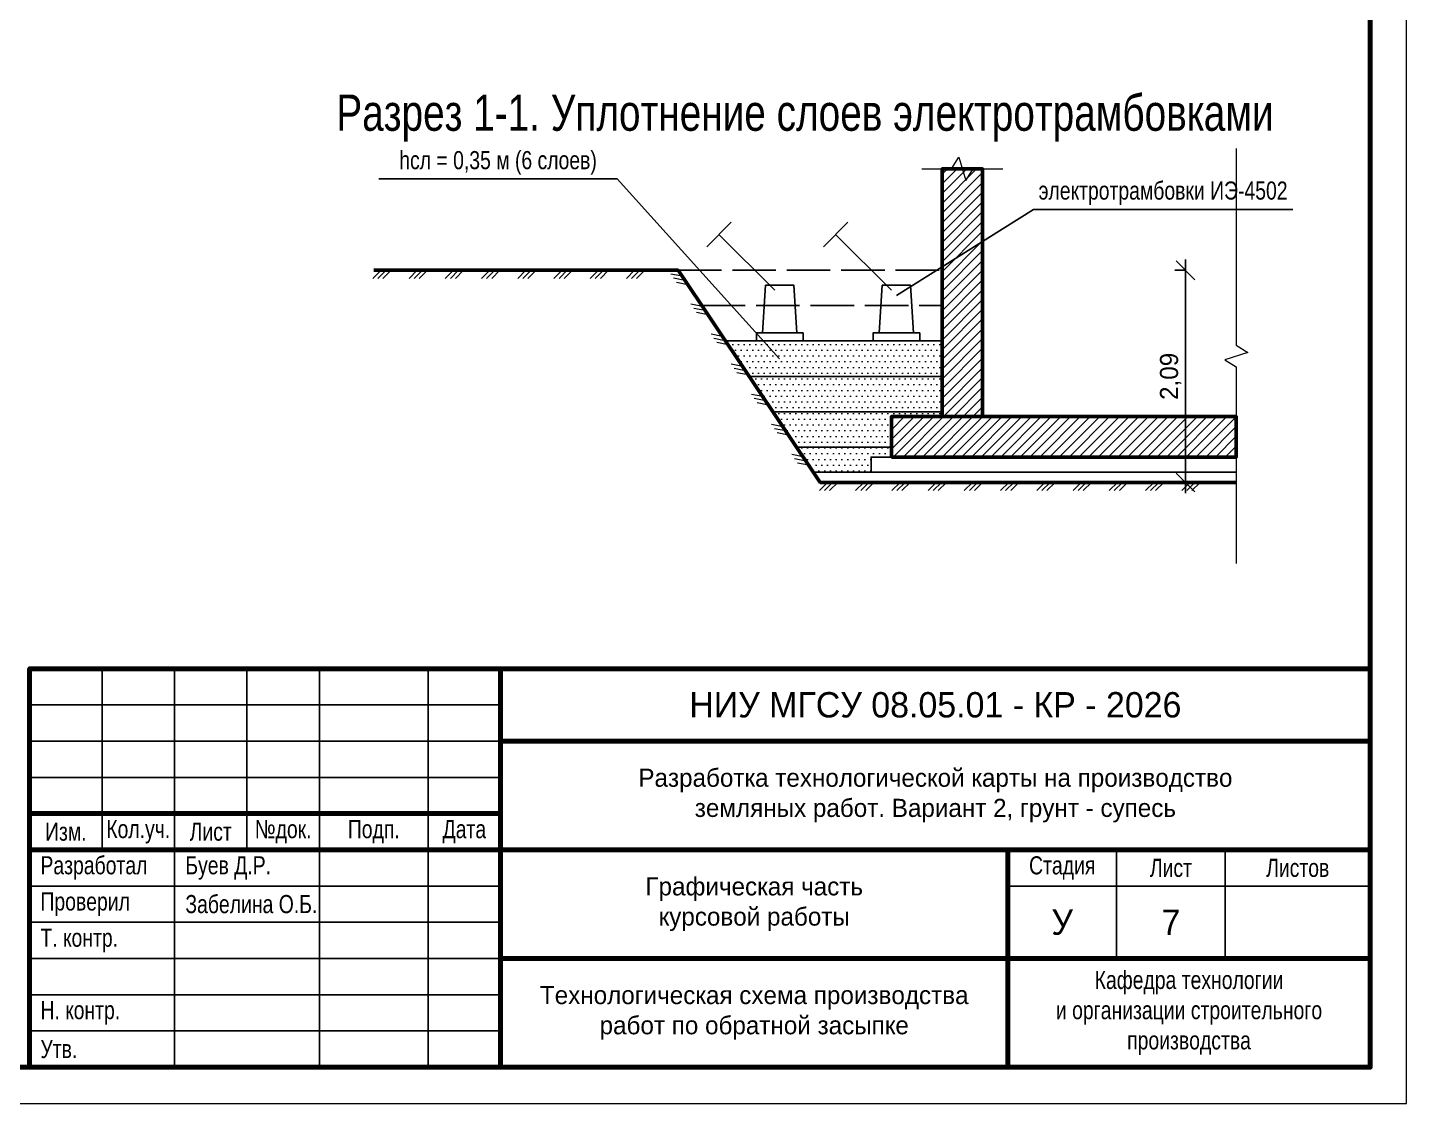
# Paper-space layout 'Лист 7' of a CAD drawing. Header units: metres, sheet in millimetres. Extents: x 0 to 420, y 0 to 297.
# Drawn here: x 229.7 to 420, y 0 to 148.5 of the extents above; entities that cross this region are included whole.
import ezdxf

# ---------------------------------------------------------------- set-up
doc = ezdxf.new("R2010")
doc.units = ezdxf.units.M
doc.linetypes.add('ГОСТ_штриховая', pattern=[7.5, 6, -1.5])
doc.layers.add('Видовой_экран', color=8, linetype='Continuous', lineweight=13, plot=False)
for name, color, linetype, lineweight in [('Котлован_низ', 7, 'Continuous', 25), ('Машины', 7, 'Continuous', 25), ('Надписи', 7, 'Continuous', 25), ('Профиль', 7, 'Continuous', 50), ('Размеры', 3, 'Continuous', 18), ('Рамка', 7, 'Continuous', 70), ('Штамп', 7, 'Continuous', 25), ('Штриховка', 8, 'Continuous', 18)]:
    doc.layers.add(name, color=color, linetype=linetype, lineweight=lineweight)
doc.styles.add('ГОСТ тип Б', font='ofont.ru_GOST type B.ttf')
doc.dimstyles.new('Схема', dxfattribs={"dimtxt": 2.5, "dimasz": 2.5, "dimexe": 1.5, "dimexo": 0, "dimgap": 0.8, "dimtad": 1, "dimtxsty": 'ГОСТ тип Б', "dimtsz": 1.3, "dimcen": 2.5, "dimdle": 1.5, "dimclrd": 3, "dimclre": 3, "dimclrt": 3, "dimazin": 3, "dimtfac": 1, "dimtix": 1, "dimtmove": 0, "dimatfit": 3, "dimtfill": 1, "dimarcsym": 0})

# ---------------------------------------------------------------- blocks, each defined once
blk = doc.blocks.new('_OBLIQUE')
at = {"color": 0, "linetype": 'ByBlock'}
blk.add_line((-0.5, -0.5), (0.5, 0.5), dxfattribs=at)
blk = doc.blocks.new('*D69')
at = {"color": 3, "transparency": 16777216}
for p, q in [((389.521084, 84.2148), (389.521084, 116.5)), ((389.521084, 115), (388.021084, 115)), ((389.521084, 85.7148), (388.021084, 85.7148))]:
    blk.add_line(p, q, dxfattribs=at)
at = {"layer": 'Defpoints', "transparency": 16777216}
for p in [(389.521084, 115), (389.521084, 85.7148), (389.521084, 85.7148)]:
    blk.add_point(p, dxfattribs=at)
at = {"layer": 'Размеры', "color": 3, "transparency": 16777216, "xscale": 2.6, "yscale": 2.6, "rotation": 90}
for p in [(389.521084, 115), (389.521084, 85.7148)]:
    blk.add_blockref('_OBLIQUE', p, dxfattribs=at)
at = {"layer": 'Размеры', "color": 3, "transparency": 16777216, "insert": (387.471084, 100.3574), "char_height": 2.5, "attachment_point": 5, "rotation": 90, "style": 'ГОСТ тип Б', "bg_fill": 3, "box_fill_scale": 1.1, "bg_fill_color": 1, "bg_fill_transparency": 0}
blk.add_mtext('2,09', dxfattribs=at)

psp = doc.layouts.new('Лист 7')

# ---------------------------------------------------------------- hatches: boundary and pattern name
at = {"layer": 'Штриховка'}
h = psp.add_hatch(dxfattribs=at)
h.set_pattern_fill('ANSI31', scale=0.3)
h.paths.add_polyline_path([(355.921, 94.815), (361.521, 94.815), (361.521, 129), (355.921, 129)])
h = psp.add_hatch(dxfattribs=at)
h.set_pattern_fill('DOTS', scale=0.5)
h.paths.add_polyline_path([(326.04, 105.238), (338.183, 87.115), (346.121, 87.115), (346.121, 89.215), (348.921, 89.215), (348.921, 94.815), (355.921, 94.815), (355.921, 105.238)])
h = psp.add_hatch(dxfattribs=at)
h.set_pattern_fill('ANSI31', scale=0.3)
h.paths.add_polyline_path([(348.921, 89.215), (396.521, 89.215), (396.521, 94.815), (348.921, 94.815)])

# ---------------------------------------------------------------- linework, layer by layer
at = {"layer": 'Видовой_экран'}
psp.add_lwpolyline([(0, 0), (420, 0), (420, 297), (0, 297)], close=True, dxfattribs=at)
at = {"layer": 'Котлован_низ'}
for points in [[(346.121, 87.115), (346.121, 89.215), (396.521, 89.215)], [(338.183, 87.115), (396.521, 87.115)]]:
    psp.add_lwpolyline(points, dxfattribs=at)
at = {"layer": 'Машины'}
for points in [[(323.441, 118.258), (326.801, 121.618)], [(332.821, 112.238), (325.121, 119.938)], [(339.541, 118.258), (342.901, 121.618)], [(348.921, 112.238), (341.221, 119.938)], [(326.04, 105.238), (355.921, 105.238)], [(329.311, 100.357), (355.921, 100.357)], [(332.581, 95.477), (355.921, 95.477)], [(335.851, 90.596), (348.921, 90.596)]]:
    psp.add_lwpolyline(points, dxfattribs=at)
at = {"layer": 'Машины', "linetype": 'ГОСТ_штриховая'}
for points in [[(319.5, 115), (355.921, 115)], [(322.77, 110.119), (355.921, 110.119)]]:
    psp.add_lwpolyline(points, dxfattribs=at)
at = {"layer": 'Машины'}
for points in [[(331.141, 106.358), (335.901, 106.358), (335.481, 112.938), (331.561, 112.938)], [(347.241, 106.358), (352.001, 106.358), (351.581, 112.938), (347.661, 112.938)], [(326.04, 105.238), (338.183, 87.115), (346.121, 87.115), (346.121, 89.215), (348.921, 89.215), (348.921, 94.815), (355.921, 94.815), (355.921, 105.238)], [(330.301, 105.238), (336.741, 105.238), (336.741, 106.358), (330.301, 106.358)], [(346.401, 105.238), (352.841, 105.238), (352.841, 106.358), (346.401, 106.358)]]:
    psp.add_lwpolyline(points, close=True, dxfattribs=at)
at = {"layer": 'Надписи'}
for points in [[(333.5, 102.798), (311.1, 127.6), (278.2, 127.6)], [(349.621, 111.538), (368.521, 123.4), (404.321, 123.4)]]:
    psp.add_lwpolyline(points, dxfattribs=at)
at = {"layer": 'Профиль'}
for points in [[(355.921, 94.815), (361.521, 94.815), (361.521, 129), (355.921, 129)], [(348.921, 89.215), (396.521, 89.215), (396.521, 94.815), (348.921, 94.815)]]:
    psp.add_lwpolyline(points, close=True, dxfattribs=at)
psp.add_lwpolyline([(277.5, 115), (319.5, 115), (339.121, 85.715), (396.521, 85.715)], dxfattribs=at)
at = {"layer": 'Рамка'}
psp.add_lwpolyline([(20, 5), (415, 5), (415, 292), (20, 292)], close=True, dxfattribs=at)
at = {"layer": 'Штамп', "lineweight": 25}
for p, q in [((240, 35), (240, 60)), ((250, 5), (250, 60)), ((260, 35), (260, 60)), ((270, 5), (270, 60)), ((285, 5), (285, 60)), ((230, 55), (295, 55)), ((230, 50), (295, 50)), ((230, 45), (295, 45)), ((380, 20), (380, 35)), ((395, 20), (395, 35)), ((230, 30), (295, 30)), ((365, 30), (415, 30)), ((230, 25), (295, 25)), ((230, 20), (295, 20)), ((230, 15), (295, 15)), ((230, 10), (295, 10))]:
    psp.add_line(p, q, dxfattribs=at)
at = {"layer": 'Штамп', "lineweight": 70}
for p, q in [((295, 5), (295, 60)), ((295, 50), (415, 50)), ((230, 40), (295, 40)), ((230, 35), (295, 35)), ((295, 35), (415, 35)), ((365, 5), (365, 35)), ((295, 20), (415, 20))]:
    psp.add_line(p, q, dxfattribs=at)
psp.add_lwpolyline([(230, 5), (415, 5), (415, 60), (230, 60)], close=True, dxfattribs=at)
at = {"layer": 'Штриховка'}
for points in [[(396.521, 131.8), (396.521, 104.657), (398.121, 103.657), (394.921, 102.657), (396.521, 101.657), (396.521, 74.515)], [(353.121, 129), (357.221, 129), (358.221, 130.6), (359.221, 127.4), (360.221, 129), (364.321, 129)], [(278.5, 115), (277.369, 113.869)], [(279.2, 115), (278.069, 113.869)], [(279.9, 115), (278.769, 113.869)], [(283.5, 115), (282.369, 113.869)], [(284.2, 115), (283.069, 113.869)], [(284.9, 115), (283.769, 113.869)], [(288.5, 115), (287.369, 113.869)], [(289.2, 115), (288.069, 113.869)], [(289.9, 115), (288.769, 113.869)], [(293.5, 115), (292.369, 113.869)], [(294.2, 115), (293.069, 113.869)], [(294.9, 115), (293.769, 113.869)], [(298.5, 115), (297.369, 113.869)], [(299.2, 115), (298.069, 113.869)], [(299.9, 115), (298.769, 113.869)], [(303.5, 115), (302.369, 113.869)], [(304.2, 115), (303.069, 113.869)], [(304.9, 115), (303.769, 113.869)], [(308.5, 115), (307.369, 113.869)], [(309.2, 115), (308.069, 113.869)], [(309.9, 115), (308.769, 113.869)], [(313.5, 115), (312.369, 113.869)], [(314.2, 115), (313.069, 113.869)], [(314.9, 115), (313.769, 113.869)], [(320.057, 114.169), (318.487, 114.479)], [(320.446, 113.588), (318.877, 113.898)], [(320.836, 113.006), (319.266, 113.316)], [(322.84, 110.015), (321.27, 110.326)], [(323.229, 109.434), (321.66, 109.744)], [(323.619, 108.852), (322.049, 109.162)], [(325.623, 105.862), (324.053, 106.172)], [(326.012, 105.28), (324.443, 105.59)], [(326.402, 104.698), (324.832, 105.009)], [(328.406, 101.708), (326.836, 102.018)], [(328.795, 101.126), (327.226, 101.436)], [(329.185, 100.545), (327.615, 100.855)], [(331.189, 97.554), (329.619, 97.864)], [(331.579, 96.972), (330.009, 97.282)], [(331.968, 96.391), (330.399, 96.701)], [(333.972, 93.4), (332.402, 93.71)], [(334.362, 92.818), (332.792, 93.129)], [(334.751, 92.237), (333.182, 92.547)], [(336.755, 89.246), (335.185, 89.556)], [(337.145, 88.665), (335.575, 88.975)], [(337.534, 88.083), (335.965, 88.393)], [(340.121, 85.715), (338.99, 84.583)], [(340.821, 85.715), (339.69, 84.583)], [(341.521, 85.715), (340.39, 84.583)], [(345.121, 85.715), (343.99, 84.583)], [(345.821, 85.715), (344.69, 84.583)], [(346.521, 85.715), (345.39, 84.583)], [(350.121, 85.715), (348.99, 84.583)], [(350.821, 85.715), (349.69, 84.583)], [(351.521, 85.715), (350.39, 84.583)], [(355.121, 85.715), (353.99, 84.583)], [(355.821, 85.715), (354.69, 84.583)], [(356.521, 85.715), (355.39, 84.583)], [(360.121, 85.715), (358.99, 84.583)], [(360.821, 85.715), (359.69, 84.583)], [(361.521, 85.715), (360.39, 84.583)], [(365.121, 85.715), (363.99, 84.583)], [(365.821, 85.715), (364.69, 84.583)], [(366.521, 85.715), (365.39, 84.583)], [(370.121, 85.715), (368.99, 84.583)], [(370.821, 85.715), (369.69, 84.583)], [(371.521, 85.715), (370.39, 84.583)], [(375.121, 85.715), (373.99, 84.583)], [(375.821, 85.715), (374.69, 84.583)], [(376.521, 85.715), (375.39, 84.583)], [(380.121, 85.715), (378.99, 84.583)], [(380.821, 85.715), (379.69, 84.583)], [(381.521, 85.715), (380.39, 84.583)], [(385.121, 85.715), (383.99, 84.583)], [(385.821, 85.715), (384.69, 84.583)], [(386.521, 85.715), (385.39, 84.583)], [(390.121, 85.715), (388.99, 84.583)], [(390.821, 85.715), (389.69, 84.583)], [(391.521, 85.715), (390.39, 84.583)]]:
    psp.add_lwpolyline(points, dxfattribs=at)

# ---------------------------------------------------------------- texts
at = {"layer": 'Надписи', "style": 'ГОСТ тип Б'}
for s, insert, char_height, attachment_point in [('\\W0.8;Разрез 1-1. Уплотнение слоев электротрамбовками', (337, 136), 5, 5), ('\\W0.8;hсл = 0,35 м (6 слоев)', (294.65, 128.2), 2.5, 8), ('\\W0.8;электротрамбовки ИЭ-4502', (386.421, 124), 2.5, 8)]:
    psp.add_mtext(s, dxfattribs=dict(at, insert=insert, char_height=char_height, attachment_point=attachment_point))
at = {"layer": 'Штамп', "style": 'ГОСТ тип Б'}
for s, insert, char_height, attachment_point in [('НИУ МГСУ 08.05.01 - КР - 2026', (355, 55), 3.5, 5), ('\\W0.8;Изм.', (235, 37.5), 2.5, 5), ('\\W0.8;Кол.уч.', (245, 37.5), 2.5, 5), ('\\W0.8;Лист', (255, 37.5), 2.5, 5), ('\\W0.8;№док.', (265, 37.5), 2.5, 5), ('\\W0.8;Подп.', (277.5, 37.5), 2.5, 5), ('\\W0.8;Дата', (290, 37.5), 2.5, 5), ('\\W0.8;Разработал', (231.5, 32.5), 2.5, 4), ('\\W0.8;Буев Д.Р.', (251.5, 32.5), 2.5, 4), ('\\W0.8;Стадия', (372.5, 32.5), 2.5, 5), ('\\W0.8;Лист', (387.5, 32.5), 2.5, 5), ('\\W0.8;Листов', (405, 32.5), 2.5, 5), ('\\W0.8;Проверил', (231.5, 27.5), 2.5, 4), ('\\W0.8;Забелина О.Б.', (251.5, 27.5), 2.5, 4), ('У', (372.5, 25), 3.5, 5), ('7', (387.5, 25), 3.5, 5), ('\\W0.8;Т. контр.', (231.5, 22.5), 2.5, 4), ('\\W0.8;', (251.5, 22.5), 2.5, 4), ('\\W0.8;', (231.5, 17.5), 2.5, 4), ('\\W0.8;', (251.5, 17.5), 2.5, 4), ('\\W0.8;Н. контр.', (231.5, 12.5), 2.5, 4), ('\\W0.8;', (251.5, 12.5), 2.5, 4), ('\\W0.8;Утв.', (231.5, 7.5), 2.5, 4), ('\\W0.8;', (251.5, 7.5), 2.5, 4)]:
    psp.add_mtext(s, dxfattribs=dict(at, insert=insert, char_height=char_height, attachment_point=attachment_point))
at = {"layer": 'Штамп', "char_height": 2.5, "attachment_point": 5, "style": 'ГОСТ тип Б'}
for s, insert, width in [('Разработка технологической карты на производство\\Pземляных работ. Вариант 2, грунт - супесь', (355, 42.5), 115), ('Графическая часть\\Pкурсовой работы', (330, 27.5), 66), ('\\W0.8;Кафедра технологии\\Pи организации строительного\\Pпроизводства', (390, 12.5), 48), ('Технологическая схема производства\\Pработ по обратной засыпке', (330, 12.5), 68)]:
    psp.add_mtext(s, dxfattribs=dict(at, insert=insert, width=width))

# ---------------------------------------------------------------- next in the draw order: dimensions: what is measured, and where the dimension line sits
at = {"layer": 'Размеры'}
dim = psp.add_linear_dim(base=(389.521, 85.715), p1=(389.521, 85.715), p2=(389.521, 115), angle=90, text='2,09', dimstyle='Схема', dxfattribs=at)
dim.commit()
dim.dimension.update_dxf_attribs({"geometry": '*D69', "text_midpoint": (387.471, 100.357)})

doc.saveas('drawing.dxf')
